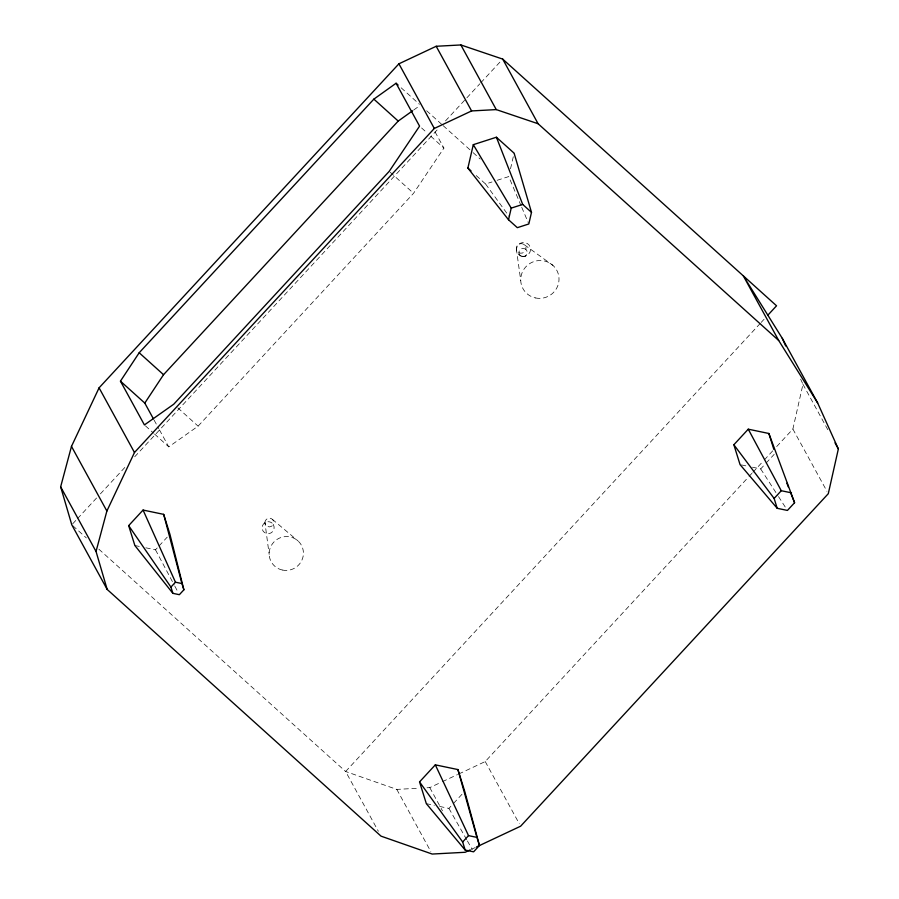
<?xml version="1.0" encoding="UTF-8"?>
<svg xmlns="http://www.w3.org/2000/svg" width="899" height="899" viewBox="0 0 899 899"><rect width="100%" height="100%" fill="white"/><g stroke="black" fill="none" stroke-linecap="round" stroke-linejoin="round"><path stroke-width="0.67" stroke-dasharray="4.5 3.37" d="M264.969 522.769L265.07 521.645A4.405 4.315 -28.7 0 1 270.329 518.296A4.405 4.315 -28.7 0 1 273.622 523.432L273.217 524.499A6.079 5.945 -28.7 0 1 271.363 532.714A6.079 5.945 -28.7 0 1 263.036 530.972A6.079 5.945 -28.7 0 1 264.947 522.701L266.374 522.027A6.079 5.945 -28.7 0 1 272.273 523.252L273.274 524.443A4.405 4.315 -28.7 0 1 264.969 522.769L269.172 554.413M776.691 446.556L792.884 429.059L802.964 384.311L800.661 379.198M510.508 168.787L514.116 153.19M154.561 434.06L168.765 446.859L198.095 426.137L413.562 193.285L443.915 148.077L434.532 130.917M72.74 523.769L76.55 519.644M77.505 518.611L96.575 498.001M100.385 493.888L126.13 466.064M134.704 456.793L437.869 129.153M445.499 120.904L479.819 83.821M480.774 82.787L500.799 61.154M145.863 547.806L155.493 549.817L158.19 546.895M159.089 545.918L167.203 537.164M760.228 323.426L345.632 771.499L378.355 831.272M761.183 322.404L764.038 319.314M458.76 773.994L485.235 761.554L748.114 477.448M749.069 476.414L751.924 473.324M752.879 472.29L763.363 460.973M764.307 459.94L772.882 450.68M752.441 467.21L760.689 468.93L765.195 464.064M766.094 463.097L774.196 454.332M439.633 806.448L448.927 808.392L452.647 804.38M453.579 803.369L462.861 793.334M413.776 109.959L419.327 105.981M427.025 787.771L429.778 787.614L441.117 782.287M442.375 781.692L457.501 774.59M471.481 849.308L475.256 847.532M476.223 175.575L485.595 184.014L492.011 181.958M497.147 180.294L508.71 176.586L521.206 206.04M524.297 256.451L525.589 256.058M98.856 549.188L345.632 771.499L396.796 789.401L418.788 788.209M741.439 464.918L746.934 466.064M134.872 545.513L140.368 546.659M426.34 803.672L434.318 805.335M520.206 255.653L521.117 256.215M525.904 249.484L525.016 248.877A4.18 4.09 -28.7 0 0 519.015 251.698L518.914 252.765A4.18 4.09 -28.7 0 0 524.802 256.249A4.18 4.09 -28.7 0 0 525.904 249.484A4.866 4.765 -28.7 0 0 520.161 243.753A4.866 4.765 -28.7 0 0 517.307 251.383A4.866 4.765 -28.7 0 0 525.454 250.585M524.477 244.854L552.896 265.351M272.33 519.307L297.962 540.883M401.168 87.821L419.428 104.273M426.643 110.768L442.128 124.736M443.162 125.658L472.087 151.717M473.121 152.65L480.212 159.033M421.597 127.973L426.677 132.535M430.733 136.198L443.915 148.077M390.222 172.271L413.562 193.285M177.811 407.865L198.095 426.137M145.424 425.834L153.538 433.149M72.83 525.735L86.36 537.928M485.595 184.014L509.194 216.479M760.689 468.93L777.781 495.45M778.523 496.596L785.951 508.126M448.927 808.392L466.738 839.767M467.424 840.97L472.222 849.42M802.964 384.311L828.339 430.666M792.884 429.059L826.945 491.27M485.235 761.554L519.296 823.765M429.778 787.614L442.465 810.797M396.796 789.401L430.857 851.611M154.111 420.103L158.775 428.621M159.438 429.834L168.765 446.859M155.493 549.817L174.204 584.991M174.844 586.204L178.081 592.261M521.746 207.321L528.275 222.694M516.329 248.686L520.735 280.477M282.466 570.056A17.216 16.845 -28.7 0 0 302.671 548.221A17.216 16.845 -28.7 0 0 273.745 542.187A17.216 16.845 -28.7 0 0 282.466 570.056M535.579 297.962A19.239 18.823 -28.7 0 0 558.167 273.554A19.239 18.823 -28.7 0 0 525.848 266.812A19.239 18.823 -28.7 0 0 535.579 297.962M521.937 256.249A7.091 6.934 -28.7 0 0 530.253 247.259A7.091 6.934 -28.7 0 0 518.352 244.775A7.091 6.934 -28.7 0 0 521.937 256.249"/><path stroke-width="1.35" d="M817.663 402.966L778.714 340.507L743.316 275.858L782.265 338.305L817.663 402.966L838.351 448.961L828.282 493.708L520.622 826.203L476.515 846.937M467.885 168.068L473.29 144.672L496.405 137.232L514.116 153.19L531.5 212.355L528.814 223.975L517.33 227.672L508.519 219.749L467.885 168.068L471.009 170.877M508.519 219.749L511.216 208.118L473.29 144.672M470.211 849.903L465.176 852.274L432.194 854.05L381.03 836.149L107.183 589.441L71.785 524.791L60.649 486.82L71.482 446.387L99.081 387.84L398.92 63.807L436.195 46.276L460.861 44.95L502.698 59.087L776.545 305.795L767.847 315.189M107.183 589.441L96.036 551.469L106.88 511.037L134.479 452.489L434.307 128.456L471.593 110.937L496.259 109.599L538.096 123.736L778.714 340.507M396.088 83.247L419.575 126.141L389.211 171.349L173.754 404.202L144.413 424.924L120.444 381.154L139.188 352.756L373.86 99.137L396.088 83.247L398.122 85.079M153.448 418.889L144.795 403.089L163.539 374.692L398.212 121.073L412.663 110.746M128.658 525.634L143.065 510.059L163.685 514.363L169.9 534.242L183.89 589.8L179.362 594.689L172.889 593.34L134.872 545.513L128.658 525.634L170.934 587.092L172.889 593.34M170.934 587.092L175.462 582.204L181.935 583.552L183.89 589.8M419.541 781.905L435.318 764.847L457.906 769.566L464.716 791.334L479.459 845.487L473.593 851.825L465.188 850.072L426.34 803.672L419.541 781.905L462.659 841.981L465.188 850.072M733.854 444.758L748.26 429.183L768.881 433.487L794.581 502.71L787.434 510.43L777.208 508.306L740.068 464.626L733.854 444.758L774.129 498.439L777.208 508.306M774.129 498.439L781.276 490.719L791.502 492.854M462.659 841.981L468.525 835.632L476.931 837.385L479.459 845.487M511.216 208.118L522.701 204.421L531.5 212.355M373.86 99.137L398.212 121.073M139.188 352.756L163.539 374.692M120.444 381.154L144.795 403.089M835.014 442.859L838.351 448.961M502.698 59.087L538.096 123.736M460.861 44.95L496.259 109.599M436.195 46.276L471.593 110.937M398.92 63.807L434.307 128.456M99.081 387.84L134.479 452.489M71.482 446.387L106.88 511.037M60.649 486.82L96.036 551.469M748.26 429.183L781.276 490.719M435.318 764.847L468.525 835.632M782.265 338.305L785.715 345.98M143.065 510.059L175.462 582.204M786.895 483.235L788.434 487.123M790.479 492.326L794.581 502.71M496.405 137.232L522.701 204.421M768.881 433.487L773.859 449.388M457.906 769.566L476.931 837.385M163.685 514.363L181.935 583.552"/></g></svg>
